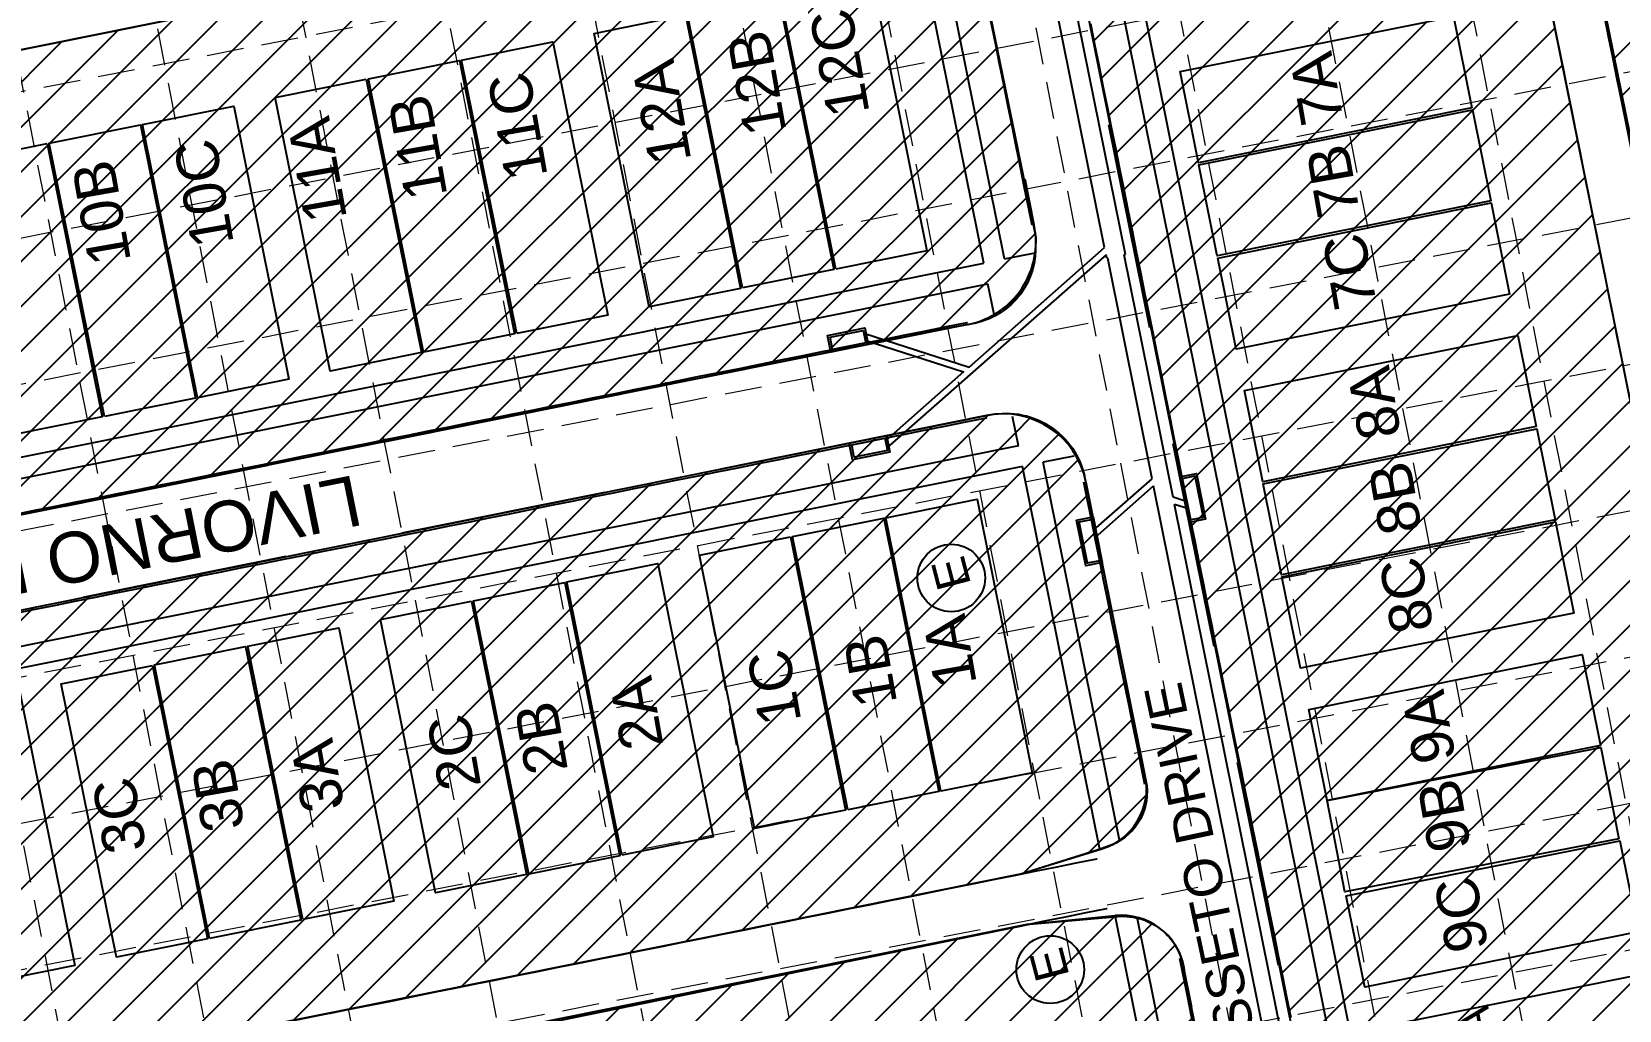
# Model space of a CAD drawing. Extents: x 1582 to 2207140, y 1442 to 531032.
# Drawn here: x 2376.2 to 2751.7, y 2684.4 to 2916 of the extents above; entities that cross this region are included whole.
import ezdxf

# ---------------------------------------------------------------- set-up
doc = ezdxf.new("R2010")
doc.units = 0
doc.header["$LTSCALE"] = 100
doc.header["$MEASUREMENT"] = 0
doc.linetypes.add('HIDDEN', pattern=[0.375, 0.25, -0.125])
for name, color, linetype in [('1 SODDED LOT', 2, 'Continuous'), ('GRID', 254, 'HIDDEN'), ('V-STREET-ID-N', 1, 'Continuous'), ('XHO445PT$0$V-PROP-SUBD-BLOCK-N', 7, 'Continuous'), ('XHO445PT$0$V-PROP-SUBD-IDEN-N', 2, 'Continuous'), ('XHO473BS$0$C-ROAD-FACE-N', 11, 'Continuous'), ('XHO473BS$0$c-strm-strc-n', 12, 'Continuous'), ('XHO473BS$0$C-STRM-UNDR-N', 12, 'Continuous'), ('XHO473BS$0$C-SWLK-N', 11, 'Continuous'), ('XHO473BS$0$C-TOPO-BLDG-PADS', 12, 'Continuous'), ('XHO473GR$0$C-TOPO-BLDG-PADS-PHASE1', 12, 'Continuous'), ('XHO473GR$0$C-TOPO-TINN-BACK', 4, 'Continuous'), ('XHO473ST$0$c-strm-strc-n', 12, 'Continuous'), ('XHO473ST$0$C-STRM-UNDR-N', 6, 'Continuous')]:
    doc.layers.add(name, color=color, linetype=linetype)
doc.styles.get("Standard").update_dxf_attribs({"font": 'ARIAL.TTF'})

# ---------------------------------------------------------------- blocks, each defined once
blk = doc.blocks.new("XHO473BS$0$8' Curb Inlet")
at = {"layer": 'XHO473BS$0$c-strm-strc-n'}
for points in [[(4.5, -0.5), (-4.5, -0.5), (-4.5, 3.5), (4.5, 3.5)], [(4, 0), (-4, 0), (-4, 3), (4, 3)]]:
    blk.add_lwpolyline(points, close=True, dxfattribs=at)
blk = doc.blocks.new("XHO473BS$0$10' Curb Inlet")
at = {"layer": 'XHO473BS$0$c-strm-strc-n', "linetype": 'Continuous'}
for points in [[(-5.5, -0.5), (-5.5, 3.5), (5.5, 3.5), (5.5, -0.5)], [(-5, 0), (-5, 3), (5, 3), (5, 0)]]:
    blk.add_lwpolyline(points, close=True, dxfattribs=at)

msp = doc.modelspace()

# ---------------------------------------------------------------- hatches: boundary and pattern name
at = {"layer": '1 SODDED LOT'}
h = msp.add_hatch(dxfattribs=at)
h.set_pattern_fill('ANSI31', color=256, scale=60, style=0)
h.paths.add_polyline_path([(2829.34, 2515.52), (2873.54, 2525.74), (2852.27, 2637.94), (2847.1, 2647.81), (2848.43, 2663.29), (2767.45, 3070.45), (2715, 3283.9), (2185.96, 3133), (2129.43, 3306.38), (2045.56, 3500.44), (2007.8, 3574.06), (1832.46, 3535.31), (1784.56, 3534.03), (1775.45, 3515.53), (1803.33, 3433.99), (1829.11, 3366.75), (1845.56, 3361.26), (1862.56, 3363.22), (1910.82, 3383.31), (1940.49, 3379.14), (1961.33, 3338.84), (1970.71, 3327.06), (1990.89, 3332.76), (2058.55, 3364.84), (2062.46, 3372.1), (2058.09, 3385.45), (2030.54, 3448.1), (1999.86, 3456.92), (1966.36, 3428.53), (1931.53, 3428.26), (1909.66, 3425.2), (1889.26, 3420.64), (1876.45, 3407.5), (1865.94, 3400.73), (1849.67, 3402.3), (1830.1, 3423.92), (1816.65, 3441.42), (1813.43, 3457.94), (1807.02, 3472.66), (1799.7, 3486.02), (1806.88, 3509.89), (1835.92, 3512.58), (1858.82, 3516.44), (1885.24, 3520.39), (1891.95, 3519.33), (1905.17, 3521.31), (1940.09, 3518.05), (1959.89, 3516.57), (1979.3, 3507.93), (1989.97, 3501.72), (1997.11, 3495.42), (2000.56, 3480.71), (1999.83, 3472.29), (1998.4, 3461.37), (2040.43, 3445.88), (2047.49, 3437.17), (2103.65, 3309.65), (2141.74, 3195.81), (2174.73, 3093.28), (2188.09, 3036.74), (2198.94, 3023.47), (2211.48, 3025.91), (2311.83, 3045.48), (2292.26, 3156.25), (2294.02, 3160.46), (2364.74, 3181.11), (2593.22, 3226.7), (2609.17, 3223.67), (2622.58, 3217.58), (2687.02, 3169.94), (2698.34, 3157.06), (2703.46, 3140.98), (2706.34, 3127.6), (2829.81, 2519.96)])
h = msp.add_hatch(dxfattribs=at)
h.set_pattern_fill('ANSI31', color=256, scale=60, style=0)
edge = h.paths.add_edge_path()
edge.add_line((2738.32, 2908.23), (2691.28, 3141.56))
edge.add_arc((2651.41, 3133.52), 40.67, 11.397, 63.0435)
edge.add_line((2669.85, 3169.77), (2617.15, 3206.66))
edge.add_line((2617.15, 3206.66), (2612.86, 3209.17))
edge.add_arc((2594.97, 3178.61), 35.42, 59.6615, 97.5356)
edge.add_arc((2587.51, 3234.98), 21.45, 274.2479, 277.5356, ccw=False)
edge.add_line((2589.1, 3213.59), (2587.48, 3213.43))
edge.add_line((2587.48, 3213.43), (2563.13, 3208.61))
edge.add_line((2563.13, 3208.61), (2421.36, 3180))
edge.add_arc((2428.7, 3143.62), 37.11, 101.4081, 160.3886)
edge.add_arc((2447.64, 3136.88), 57.22, 160.3886, 185.9049)
edge.add_line((2390.73, 3130.99), (2397.81, 3095.87))
edge.add_line((2397.81, 3095.87), (2403.91, 3076.01))
edge.add_line((2403.91, 3076.01), (2404.75, 3073.95))
edge.add_line((2404.75, 3073.95), (2406.21, 3071.63))
edge.add_arc((2417.13, 3078.53), 12.91, 212.2716, 281.8753)
edge.add_line((2419.78, 3065.89), (2547.81, 3091.76))
edge.add_arc((2556.32, 3049.64), 42.97, 16.6672, 101.4217, ccw=False)
edge.add_line((2597.48, 3061.96), (2687.92, 2612.24))
edge.add_arc((2700.98, 2614.87), 13.33, 191.3698, 250.5934)
edge.add_line((2696.55, 2602.3), (2700.59, 2601.33))
edge.add_line((2700.59, 2601.33), (2704.3, 2601.33))
edge.add_line((2704.3, 2601.33), (2723.09, 2603.33))
edge.add_line((2723.09, 2603.33), (2756.37, 2609.85))
edge.add_arc((2748.46, 2650.19), 41.1, 281.0909, 367.0687)
edge.add_line((2789.25, 2655.25), (2738.32, 2908.23))
edge = h.paths.add_edge_path()
edge.add_line((2091.68, 2909.69), (2081.49, 2958.7))
edge.add_line((2081.49, 2958.7), (2081.48, 2960.26))
edge.add_arc((2099.72, 2960.35), 18.24, 99.1268, 180.2909, ccw=False)
edge.add_line((2096.83, 2978.36), (2552.82, 3070.25))
edge.add_line((2552.82, 3070.25), (2555.45, 3070.56))
edge.add_arc((2557.62, 3052.18), 18.51, 11.406, 96.7265, ccw=False)
edge.add_line((2575.76, 3055.84), (2580.46, 3031.25))
edge.add_line((2580.46, 3031.25), (2590.37, 2983.25))
edge.add_arc((2577.59, 2980.61), 13.05, -71.8142, 11.6662, ccw=False)
edge.add_line((2581.67, 2968.21), (2571.25, 2965))
edge.add_line((2571.25, 2965), (2131.05, 2875.14))
edge.add_line((2131.05, 2875.14), (2111.42, 2873.29))
edge.add_arc((2110.13, 2886.86), 13.63, 194.2827, 275.4056, ccw=False)
edge.add_line((2096.92, 2883.5), (2091.68, 2909.69))
edge = h.paths.add_edge_path()
edge.add_line((2113.55, 2801.28), (2104.96, 2843.89))
edge.add_line((2104.96, 2843.89), (2105.05, 2845.74))
edge.add_arc((2117.22, 2845.14), 12.18, 110.4209, 177.1694, ccw=False)
edge.add_arc((2202.73, 2615.46), 257.26, 105.2087, 110.4209, ccw=False)
edge.add_line((2135.24, 2863.72), (2562.9, 2949.83))
edge.add_line((2562.9, 2949.83), (2583.17, 2951.86))
edge.add_arc((2584.61, 2937.47), 14.46, 16.0784, 95.7146, ccw=False)
edge.add_line((2598.5, 2941.48), (2613.69, 2867.3))
edge.add_line((2613.69, 2867.3), (2613.65, 2864.4))
edge.add_arc((2595.56, 2864.65), 18.09, 277.4696, 359.1988, ccw=False)
edge.add_line((2597.91, 2846.71), (2593.13, 2845.78))
edge.add_line((2593.13, 2845.78), (2140.64, 2754.71))
edge.add_line((2140.64, 2754.71), (2136.51, 2754.8))
edge.add_arc((2136.9, 2772.1), 17.3, 198.7475, 268.7261, ccw=False)
edge.add_line((2120.52, 2766.54), (2119.29, 2772.75))
edge.add_line((2119.29, 2772.75), (2113.55, 2801.28))
edge = h.paths.add_edge_path()
edge.add_line((2140.8, 2666.03), (2131.13, 2713.81))
edge.add_line((2131.13, 2713.81), (2131.12, 2715.56))
edge.add_arc((2148.3, 2715.68), 17.19, 112.1514, 180.3828, ccw=False)
edge.add_arc((2158.53, 2690.56), 44.31, 102.2038, 112.1514, ccw=False)
edge.add_line((2149.16, 2733.87), (2602.88, 2825.28))
edge.add_arc((2606.65, 2806.58), 19.07, 8.327, 101.3912, ccw=False)
edge.add_line((2625.52, 2809.35), (2639.77, 2738.65))
edge.add_arc((2626.52, 2735.98), 13.52, -67.3671, 11.3978, ccw=False)
edge.add_line((2631.73, 2723.5), (2628.49, 2722.31))
edge.add_line((2628.49, 2722.31), (2609.92, 2716.53))
edge.add_line((2609.92, 2716.53), (2180.57, 2630.24))
edge.add_line((2180.57, 2630.24), (2162.85, 2628.4))
edge.add_arc((2161.16, 2644.7), 16.39, 207.1087, 275.9367, ccw=False)
edge.add_line((2146.57, 2637.23), (2140.8, 2666.03))
edge = h.paths.add_edge_path()
edge.add_line((2163.6, 2552.62), (2154.36, 2598.78))
edge.add_line((2154.36, 2598.78), (2154.46, 2600.72))
edge.add_arc((2169.66, 2598), 15.44, 126.3914, 169.8433, ccw=False)
edge.add_arc((2190.87, 2544.89), 72.24, 105.5735, 114.8675, ccw=False)
edge.add_line((2171.48, 2614.48), (2612.3, 2704.78))
edge.add_line((2612.3, 2704.78), (2633.08, 2706.56))
edge.add_arc((2634.32, 2692.01), 14.6, 3.9772, 94.8972, ccw=False)
edge.add_line((2648.89, 2693.02), (2663.14, 2621.9))
edge.add_arc((2642.37, 2621.74), 20.77, -73.8668, 0.4419, ccw=False)
edge.add_line((2648.14, 2601.79), (2190.48, 2509.88))
edge.add_arc((2187.98, 2529.1), 19.38, 197.1175, 277.407, ccw=False)
edge.add_line((2169.45, 2523.39), (2163.6, 2552.62))
edge = h.paths.add_edge_path()
edge.add_line((2062.91, 2391.83), (1948.82, 2953.47))
edge.add_line((1948.82, 2953.47), (1931.76, 3022.23))
edge.add_line((1931.76, 3022.23), (1905.81, 3111.36))
edge.add_line((1905.81, 3111.36), (1873.15, 3205.43))
edge.add_line((1873.15, 3205.43), (1871.33, 3210.36))
edge.add_line((1871.33, 3210.36), (1870.72, 3212.6))
edge.add_line((1870.72, 3212.6), (1870.09, 3215.67))
edge.add_arc((1912.6, 3222.75), 43.1, 112.051, 189.4617, ccw=False)
edge.add_line((1896.42, 3262.69), (1926.58, 3274.79))
edge.add_line((1926.58, 3274.79), (1945.75, 3280.29))
edge.add_arc((1949.46, 3265.6), 15.15, 25.0066, 104.1823, ccw=False)
edge.add_line((1963.19, 3272.01), (1983.56, 3216.01))
edge.add_line((1983.56, 3216.01), (2007.13, 3146.99))
edge.add_line((2007.13, 3146.99), (2025.05, 3087.8))
edge.add_line((2025.05, 3087.8), (2039.8, 3033.95))
edge.add_line((2039.8, 3033.95), (2049.17, 2996.89))
edge.add_line((2049.17, 2996.89), (2065.15, 2924.97))
edge.add_line((2065.15, 2924.97), (2089.85, 2802.26))
edge.add_line((2089.85, 2802.26), (2147.25, 2517.39))
edge.add_line((2147.25, 2517.39), (2151.74, 2508.65))
edge.add_arc((2188.85, 2530.3), 42.97, 210.2557, 259.0006)
edge.add_arc((2187.76, 2538.88), 51.25, 262.0295, 281.0449)
edge.add_line((2197.58, 2488.58), (2330.43, 2515.35))
edge.add_arc((2335.61, 2495.26), 20.75, 31.284, 104.4405, ccw=False)
edge.add_line((2353.34, 2506.04), (2354.79, 2502.84))
edge.add_line((2354.79, 2502.84), (2369.78, 2428.54))
edge.add_arc((2355.13, 2427.36), 14.7, -67.1218, 4.6021, ccw=False)
edge.add_line((2360.85, 2413.81), (2338.35, 2406.83))
edge.add_line((2338.35, 2406.83), (2290.11, 2397))
edge.add_line((2290.11, 2397), (2109.4, 2360.86))
edge.add_arc((2104.82, 2404.42), 43.8, 203.568, 276.0008, ccw=False)
edge.add_line((2064.68, 2386.91), (2062.91, 2391.83))
edge = h.paths.add_edge_path()
edge.add_line((2296.69, 3148.56), (2359.26, 3166.55))
edge.add_arc((2362.25, 3156.13), 10.84, 3.6887, 106.0357, ccw=False)
edge.add_line((2373.07, 3156.82), (2385.91, 3093.61))
edge.add_line((2385.91, 3093.61), (2387.95, 3073.06))
edge.add_arc((2373.08, 3071.59), 14.94, -71.2041, 5.6783, ccw=False)
edge.add_line((2377.9, 3057.44), (2313.23, 3045.04))
edge.add_line((2313.23, 3045.04), (2299.95, 3115.41))
edge.add_line((2299.95, 3115.41), (2297.47, 3127.9))
edge.add_line((2297.47, 3127.9), (2296.69, 3148.56))
edge = h.paths.add_edge_path()
edge.add_line((2051.07, 3080.67), (2030.77, 3148.43))
edge.add_line((2030.77, 3148.43), (1996.86, 3247.11))
edge.add_line((1996.86, 3247.11), (1979.18, 3293.1))
edge.add_line((1979.18, 3293.1), (1977.48, 3297.1))
edge.add_line((1977.48, 3297.1), (1977.28, 3298.76))
edge.add_arc((1989.92, 3300.26), 12.73, 126.5008, 186.7891, ccw=False)
edge.add_line((1982.35, 3310.5), (1984.38, 3312.03))
edge.add_line((1984.38, 3312.03), (1988.5, 3314.59))
edge.add_line((1988.5, 3314.59), (2002.59, 3323.45))
edge.add_line((2002.59, 3323.45), (2027.79, 3335.81))
edge.add_line((2027.79, 3335.81), (2030.92, 3337.21))
edge.add_arc((2047.21, 3300.8), 39.89, 48.4569, 114.1164, ccw=False)
edge.add_line((2073.66, 3330.66), (2075.62, 3329.1))
edge.add_arc((2055.44, 3303.61), 32.52, 21.1811, 51.6281, ccw=False)
edge.add_line((2085.76, 3315.36), (2107.79, 3256.88))
edge.add_line((2107.79, 3256.88), (2130.62, 3189.05))
edge.add_line((2130.62, 3189.05), (2147.82, 3132.87))
edge.add_line((2147.82, 3132.87), (2156.91, 3101.4))
edge.add_line((2156.91, 3101.4), (2170.69, 3049.24))
edge.add_line((2170.69, 3049.24), (2173.08, 3031.1))
edge.add_arc((2157.16, 3029), 16.05, -56.453, 7.5092, ccw=False)
edge.add_arc((2160.14, 3024.51), 10.67, 284.6066, 303.547, ccw=False)
edge.add_line((2162.83, 3014.19), (2089.76, 2999.45))
edge.add_arc((2086.18, 3017.16), 18.07, 197.3141, 281.4017, ccw=False)
edge.add_line((2068.93, 3011.79), (2051.07, 3080.67))
edge = h.paths.add_edge_path()
edge.add_line((2125.58, 2080.63), (2073.85, 2338.04))
edge.add_line((2073.85, 2338.04), (2073.05, 2341.12))
edge.add_line((2073.05, 2341.12), (2360.42, 2398.99))
edge.add_arc((2359.64, 2379.1), 19.91, 23.7043, 87.763, ccw=False)
edge.add_line((2377.87, 2387.1), (2392.97, 2311.79))
edge.add_arc((2374.09, 2311.22), 18.89, -69.454, 1.7235, ccw=False)
edge.add_line((2380.72, 2293.53), (2211.01, 2259.37))
edge.add_arc((2213.31, 2247.96), 11.64, 101.3791, 196.0042)
edge.add_line((2202.12, 2244.75), (2230.52, 2103.03))
edge.add_line((2230.52, 2103.03), (2125.58, 2080.63))
edge = h.paths.add_edge_path()
edge.add_line((2243.43, 2156.05), (2226.77, 2238.88))
edge.add_line((2226.77, 2238.88), (2699.85, 2334.78))
edge.add_arc((2704.05, 2314.1), 21.09, 17.6594, 101.4593, ccw=False)
edge.add_line((2724.15, 2320.5), (2741.25, 2232.92))
edge.add_line((2741.25, 2232.92), (2248.07, 2133.69))
edge.add_line((2248.07, 2133.69), (2243.43, 2156.05))

# ---------------------------------------------------------------- linework, layer by layer
msp.add_lwpolyline([(2047.49, 3437.17), (2103.65, 3309.65), (2141.74, 3195.81), (2174.73, 3093.28), (2188.09, 3036.74), (2198.94, 3023.47), (2211.48, 3025.91), (2311.83, 3045.48), (2292.26, 3156.25), (2294.02, 3160.46), (2364.74, 3181.11), (2593.22, 3226.7), (2609.17, 3223.67), (2622.58, 3217.58), (2687.02, 3169.94), (2698.34, 3157.06), (2703.46, 3140.98), (2706.34, 3127.6), (2829.81, 2519.96)], dxfattribs=at)
for points in [[(2789.25, 2655.25), (2738.32, 2908.23), (2691.28, 3141.56, 0.229244)], [(2597.48, 3061.96), (2687.92, 2612.24, 0.264321), (2696.55, 2602.3), (2700.59, 2601.33), (2704.3, 2601.33), (2723.09, 2603.33), (2756.37, 2609.85, 0.393799)]]:
    msp.add_lwpolyline(points, format="xyb", dxfattribs=at)
for points in [[(2113.55, 2801.28), (2104.96, 2843.89), (2105.05, 2845.74, -0.299769), (2112.97, 2856.56, -0.022747), (2135.24, 2863.72), (2562.9, 2949.83), (2583.17, 2951.86, -0.362174), (2598.5, 2941.48), (2613.69, 2867.3), (2613.65, 2864.4, -0.372538), (2597.91, 2846.71), (2593.13, 2845.78), (2140.64, 2754.71), (2136.51, 2754.8, -0.315196), (2120.52, 2766.54), (2119.29, 2772.75)], [(2140.8, 2666.03), (2131.13, 2713.81), (2131.12, 2715.56, -0.306835), (2141.82, 2731.6, -0.043432), (2149.16, 2733.87), (2602.88, 2825.28, -0.429966), (2625.52, 2809.35), (2639.77, 2738.65, -0.357879), (2631.73, 2723.5), (2628.49, 2722.31), (2609.92, 2716.53), (2180.57, 2630.24), (2162.85, 2628.4, -0.309686), (2146.57, 2637.23)], [(2163.6, 2552.62), (2154.36, 2598.78), (2154.46, 2600.72, -0.191899), (2160.5, 2610.43, -0.040575), (2171.48, 2614.48), (2612.3, 2704.78), (2633.08, 2706.56, -0.418924), (2648.89, 2693.02), (2663.14, 2621.9, -0.336094), (2648.14, 2601.79), (2190.48, 2509.88, -0.365402), (2169.45, 2523.39)]]:
    msp.add_lwpolyline(points, format="xyb", close=True, dxfattribs=at)
at = {"layer": 'GRID', "color": 252, "linetype": 'HIDDEN', "lineweight": 0, "ltscale": 0.35}
for p, q in [((2960.99, 1665.16), (2558.82, 3734.44)), ((2927.62, 1658.67), (2525.44, 3727.95)), ((2894.24, 1652.19), (2492.07, 3721.47)), ((2860.87, 1645.7), (2458.69, 3714.98)), ((2827.49, 1639.21), (2425.32, 3708.49)), ((2794.12, 1632.73), (2391.94, 3702.01)), ((2760.74, 1626.24), (2358.57, 3695.52)), ((2727.36, 1619.75), (2325.19, 3689.03)), ((2693.99, 1613.27), (2291.82, 3682.55)), ((2660.61, 1606.78), (2258.44, 3676.06)), ((2627.24, 1600.29), (2225.06, 3669.57)), ((2593.86, 1593.81), (2191.69, 3663.09)), ((1773.5, 2785.18), (2941.79, 3012.24)), ((1779.99, 2751.8), (2948.28, 2978.86)), ((1786.47, 2718.42), (2954.76, 2945.49)), ((1792.96, 2685.05), (2961.25, 2912.11)), ((1799.45, 2651.67), (2967.74, 2878.74)), ((1805.93, 2618.3), (2974.22, 2845.36)), ((1812.42, 2584.92), (2980.71, 2811.99)), ((1818.91, 2551.55), (2987.2, 2778.61)), ((1825.39, 2518.17), (2993.68, 2745.23))]:
    msp.add_line(p, q, dxfattribs=at)
at = {"layer": 'XHO445PT$0$V-PROP-SUBD-BLOCK-N', "color": 7, "linetype": 'Continuous'}
for centre in [(2593.71, 2786.68), (2617.14, 2693.99)]:
    msp.add_circle(centre, 8, dxfattribs=at)
at = {"layer": 'XHO473BS$0$C-ROAD-FACE-N', "color": 7, "linetype": 'Continuous'}
for p, q in [((2788.3, 2660.13), (2691.61, 3139.97)), ((2827.29, 2527.37), (2703.37, 3142.34)), ((2562.63, 2949.8), (2135.14, 2863.66)), ((2640.69, 2845.91), (2631.01, 2893.94)), ((2613.35, 2870.25), (2611.17, 2881.06)), ((2597.69, 2846.69), (2534.86, 2834.03)), ((2507.42, 2828.5), (2459.38, 2818.82)), ((2602.04, 2825.13), (2539.21, 2812.47)), ((2655.9, 2770.43), (2646.22, 2818.46)), ((2431.93, 2813.29), (2383.9, 2803.61)), ((2631.32, 2781.04), (2625.59, 2809.47)), ((2511.76, 2806.94), (2463.73, 2797.26)), ((2436.28, 2791.73), (2388.29, 2782.06)), ((2639.62, 2739.84), (2636.85, 2753.59)), ((2671.11, 2694.94), (2661.43, 2742.98)), ((2609.65, 2716.49), (2629.33, 2722.54)), ((2609.65, 2716.49), (2182.15, 2630.35)), ((2612.02, 2704.72), (2184.52, 2618.58)), ((2612.02, 2704.72), (2632.51, 2706.76)), ((2650.67, 2685), (2648.7, 2694.8))]:
    msp.add_line(p, q, dxfattribs=at)
for centre, radius, start, end in [((2593.74, 2866.3), 20, 281.3925, 11.3925), ((2605.99, 2805.52), 20, 11.3925, 101.3925), ((2624.92, 2736.88), 15, 287.1031, 11.3925), ((2633.99, 2691.84), 15, 11.3925, 95.6819)]:
    msp.add_arc(centre, radius, start, end, dxfattribs=at)
at = {"layer": 'XHO473BS$0$C-STRM-UNDR-N', "color": 7, "linetype": 'Continuous'}
for p, q in [((2629.99, 2864.87), (2589.56, 3065.48)), ((2634.91, 2863.24), (2594.98, 3061.37)), ((2630.33, 2863.17), (2578.49, 2817.48)), ((2630.49, 2862.35), (2630.33, 2863.17)), ((2630.49, 2862.35), (2630.74, 2862.4)), ((2641.26, 2810.18), (2630.74, 2862.4)), ((2634.66, 2863.19), (2634.91, 2863.24)), ((2646.22, 2805.81), (2634.66, 2863.19)), ((2627.4, 2797.97), (2641.26, 2810.18)), ((2627.74, 2796.27), (2641.6, 2808.48)), ((2681.61, 2609.93), (2641.6, 2808.48)), ((2649.51, 2804.7), (2646.22, 2805.81)), ((2649.85, 2803.01), (2646.56, 2804.11)), ((2696.89, 2554.36), (2646.56, 2804.11))]:
    msp.add_line(p, q, dxfattribs=at)
for points in [[(2573.02, 2844.64), (2597.92, 2836.6), (2629.99, 2864.87)], [(2573.36, 2842.95), (2596.61, 2835.45), (2578.15, 2819.18)]]:
    msp.add_lwpolyline(points, dxfattribs=at)
at = {"layer": 'XHO473BS$0$C-SWLK-N', "color": 7, "linetype": 'Continuous'}
for p, q in [((2621.93, 3007.38), (2703.75, 2601.32)), ((2619.2, 2995.61), (2698.57, 2601.71)), ((2601.4, 2861.21), (2583.13, 2951.84)), ((2606.3, 2862.2), (2588.31, 2951.45)), ((2606.3, 2862.2), (2613.57, 2863.66)), ((2133.71, 2766.97), (2601.4, 2861.21)), ((2134.69, 2762.07), (2602.38, 2856.31)), ((2603.85, 2849.04), (2602.38, 2856.31)), ((2609.6, 2817.98), (2608.2, 2824.89)), ((2609.6, 2817.98), (2142.4, 2723.84)), ((2610.58, 2813.08), (2143.39, 2718.94)), ((2628.86, 2722.4), (2610.58, 2813.08)), ((2622.73, 2815.52), (2615.49, 2814.06)), ((2633.52, 2724.59), (2615.49, 2814.06)), ((2650.78, 2616.14), (2632.52, 2706.76)), ((2655.68, 2617.12), (2637.7, 2706.37))]:
    msp.add_line(p, q, dxfattribs=at)
at = {"layer": 'XHO473BS$0$C-TOPO-BLDG-PADS', "color": 7, "linetype": 'Continuous'}
for points in [[(2566.4, 2859.77), (2553.36, 2924.47), (2574.93, 2928.81), (2587.97, 2864.11)], [(2544.34, 2855.32), (2531.31, 2920.02), (2552.87, 2924.37), (2565.91, 2859.67)], [(2530.82, 2919.93), (2543.85, 2855.23), (2522.29, 2850.88), (2509.25, 2915.58)], [(2716.91, 2897.99), (2652.21, 2884.95), (2647.86, 2906.52), (2712.56, 2919.56)], [(2490.92, 2844.56), (2477.88, 2909.26), (2499.45, 2913.6), (2512.49, 2848.9)], [(2468.86, 2840.11), (2455.83, 2904.81), (2477.39, 2909.16), (2490.43, 2844.46)], [(2455.34, 2904.72), (2468.37, 2840.02), (2446.81, 2835.67), (2433.77, 2900.37)], [(2415.44, 2829.35), (2402.4, 2894.05), (2423.97, 2898.39), (2437, 2833.7)], [(2721.35, 2875.93), (2656.65, 2862.9), (2652.31, 2884.46), (2717.01, 2897.5)], [(2393.38, 2824.91), (2380.34, 2889.6), (2401.91, 2893.95), (2414.95, 2829.25)], [(2379.85, 2889.51), (2392.89, 2824.81), (2371.32, 2820.46), (2358.29, 2885.16)], [(2656.75, 2862.41), (2721.45, 2875.44), (2725.8, 2853.88), (2661.1, 2840.84)], [(2732.12, 2822.51), (2667.42, 2809.47), (2663.07, 2831.04), (2727.77, 2844.07)], [(2736.56, 2800.45), (2671.86, 2787.41), (2667.52, 2808.98), (2732.22, 2822.02)], [(2591.29, 2736.25), (2578.25, 2800.95), (2599.82, 2805.3), (2612.86, 2740.6)], [(2569.23, 2731.81), (2556.2, 2796.51), (2577.76, 2800.85), (2590.8, 2736.15)], [(2671.96, 2786.92), (2736.66, 2799.96), (2741.01, 2778.39), (2676.31, 2765.36)], [(2555.71, 2796.41), (2568.74, 2731.71), (2547.18, 2727.36), (2534.14, 2792.06)], [(2515.81, 2721.04), (2502.77, 2785.74), (2524.34, 2790.09), (2537.37, 2725.39)], [(2493.75, 2716.6), (2480.71, 2781.3), (2502.28, 2785.64), (2515.32, 2720.94)], [(2480.22, 2781.2), (2493.26, 2716.5), (2471.69, 2712.15), (2458.66, 2776.85)], [(2440.32, 2705.83), (2427.29, 2770.53), (2448.85, 2774.88), (2461.89, 2710.18)], [(2418.27, 2701.39), (2405.23, 2766.09), (2426.8, 2770.43), (2439.83, 2705.73)], [(2747.33, 2747.02), (2682.63, 2733.99), (2678.28, 2755.55), (2742.98, 2768.59)], [(2404.74, 2765.99), (2417.78, 2701.29), (2396.21, 2696.94), (2383.17, 2761.64)], [(2364.84, 2690.62), (2351.8, 2755.32), (2373.37, 2759.67), (2386.41, 2694.97)], [(2751.61, 2724.93), (2686.81, 2712.39), (2682.63, 2733.99), (2747.42, 2746.53)], [(2687.17, 2711.44), (2751.87, 2724.48), (2756.22, 2702.91), (2691.52, 2689.87)], [(2762.54, 2671.54), (2697.84, 2658.5), (2693.49, 2680.07), (2758.19, 2693.11)]]:
    msp.add_lwpolyline(points, close=True, dxfattribs=at)
at = {"layer": 'XHO473GR$0$C-TOPO-BLDG-PADS-PHASE1', "color": 7, "linetype": 'Continuous'}
for points in [[(2566.4, 2859.77), (2553.36, 2924.47), (2574.93, 2928.81), (2587.97, 2864.11)], [(2544.34, 2855.32), (2531.31, 2920.02), (2552.87, 2924.37), (2565.91, 2859.67)], [(2530.82, 2919.93), (2543.85, 2855.23), (2522.29, 2850.88), (2509.25, 2915.58)], [(2716.91, 2897.99), (2652.21, 2884.95), (2647.86, 2906.52), (2712.56, 2919.56)], [(2490.92, 2844.56), (2477.88, 2909.26), (2499.45, 2913.6), (2512.49, 2848.9)], [(2468.86, 2840.11), (2455.83, 2904.81), (2477.39, 2909.16), (2490.43, 2844.46)], [(2455.34, 2904.72), (2468.37, 2840.02), (2446.81, 2835.67), (2433.77, 2900.37)], [(2415.44, 2829.35), (2402.4, 2894.05), (2423.97, 2898.39), (2437, 2833.7)], [(2721.35, 2875.93), (2656.65, 2862.9), (2652.31, 2884.46), (2717.01, 2897.5)], [(2393.38, 2824.91), (2380.34, 2889.6), (2401.91, 2893.95), (2414.95, 2829.25)], [(2379.85, 2889.51), (2392.89, 2824.81), (2371.32, 2820.46), (2358.29, 2885.16)], [(2656.75, 2862.41), (2721.45, 2875.44), (2725.8, 2853.88), (2661.1, 2840.84)], [(2732.12, 2822.51), (2667.42, 2809.47), (2663.07, 2831.04), (2727.77, 2844.07)], [(2736.56, 2800.45), (2671.86, 2787.41), (2667.52, 2808.98), (2732.22, 2822.02)], [(2591.29, 2736.25), (2578.25, 2800.95), (2599.82, 2805.3), (2612.86, 2740.6)], [(2569.23, 2731.81), (2556.2, 2796.51), (2577.76, 2800.85), (2590.8, 2736.15)], [(2671.96, 2786.92), (2736.66, 2799.96), (2741.01, 2778.39), (2676.31, 2765.36)], [(2555.71, 2796.41), (2568.74, 2731.71), (2547.18, 2727.36), (2534.14, 2792.06)], [(2515.81, 2721.04), (2502.77, 2785.74), (2524.34, 2790.09), (2537.37, 2725.39)], [(2493.75, 2716.6), (2480.71, 2781.3), (2502.28, 2785.64), (2515.32, 2720.94)], [(2480.22, 2781.2), (2493.26, 2716.5), (2471.69, 2712.15), (2458.66, 2776.85)], [(2440.32, 2705.83), (2427.29, 2770.53), (2448.85, 2774.88), (2461.89, 2710.18)], [(2418.27, 2701.39), (2405.23, 2766.09), (2426.8, 2770.43), (2439.83, 2705.73)], [(2747.33, 2747.02), (2682.63, 2733.99), (2678.28, 2755.55), (2742.98, 2768.59)], [(2404.74, 2765.99), (2417.78, 2701.29), (2396.21, 2696.94), (2383.17, 2761.64)], [(2364.84, 2690.62), (2351.8, 2755.32), (2373.37, 2759.67), (2386.41, 2694.97)], [(2751.61, 2724.93), (2686.81, 2712.39), (2682.63, 2733.99), (2747.42, 2746.53)], [(2687.17, 2711.44), (2751.87, 2724.48), (2756.22, 2702.91), (2691.52, 2689.87)], [(2762.54, 2671.54), (2697.84, 2658.5), (2693.49, 2680.07), (2758.19, 2693.11)]]:
    msp.add_lwpolyline(points, close=True, dxfattribs=at)
at = {"layer": 'XHO473GR$0$C-TOPO-TINN-BACK', "color": 7, "linetype": 'Continuous'}
for points in [[(2612.86, 2870.15, 709.81), (2612.07, 2874.07, 709.79), (2611.08, 2878.97, 709.76), (2610.09, 2883.87, 709.73), (2609.1, 2888.78, 709.7), (2608.12, 2893.68, 709.67), (2607.13, 2898.58, 709.64), (2606.14, 2903.48, 709.61), (2605.15, 2908.38, 709.58), (2604.16, 2913.28, 709.55), (2603.18, 2918.18, 709.52), (2602.19, 2923.09, 709.49), (2601.2, 2927.99, 709.46), (2600.21, 2932.89, 709.43), (2599.23, 2937.79, 709.4), (2598.44, 2941.71, 709.38)], [(2752.25, 2899.76, 710.48), (2751.27, 2904.66, 710.45), (2750.28, 2909.56, 710.42), (2749.29, 2914.46, 710.39), (2748.3, 2919.36, 710.36)], [(2375.31, 2912.05, 710.76), (2380.21, 2913.04, 710.73), (2385.11, 2914.03, 710.7), (2390.01, 2915.02, 710.67), (2394.91, 2916, 710.64)], [(2674.12, 2682.55, 710.99), (2673.13, 2687.46, 710.96), (2672.14, 2692.36, 710.93), (2671.16, 2697.26, 710.9), (2670.17, 2702.16, 710.87), (2669.18, 2707.06, 710.84), (2668.19, 2711.96, 710.81), (2667.21, 2716.87, 710.78), (2666.22, 2721.77, 710.75), (2665.23, 2726.67, 710.72), (2664.24, 2731.57, 710.69), (2663.25, 2736.47, 710.66), (2662.27, 2741.37, 710.63), (2661.28, 2746.27, 710.6), (2660.29, 2751.18, 710.57), (2659.3, 2756.08, 710.54), (2658.32, 2760.98, 710.51), (2657.33, 2765.88, 710.48), (2656.34, 2770.78, 710.45), (2655.35, 2775.68, 710.42), (2654.37, 2780.58, 710.39), (2653.38, 2785.49, 710.36), (2652.39, 2790.39, 710.33), (2651.4, 2795.29, 710.3), (2650.42, 2800.19, 710.27), (2649.43, 2805.09, 710.24), (2648.44, 2809.99, 710.21), (2647.45, 2814.89, 710.18), (2646.46, 2819.8, 710.15), (2645.48, 2824.7, 710.12), (2644.49, 2829.6, 710.09), (2643.5, 2834.5, 710.06), (2642.51, 2839.4, 710.03), (2641.53, 2844.3, 710), (2640.54, 2849.21, 709.97), (2639.55, 2854.11, 709.94), (2638.56, 2859.01, 709.91), (2637.58, 2863.91, 709.88), (2636.59, 2868.81, 709.85), (2635.6, 2873.71, 709.82), (2634.61, 2878.61, 709.79), (2633.63, 2883.52, 709.76), (2632.64, 2888.42, 709.73), (2631.65, 2893.32, 709.7), (2630.66, 2898.22, 709.67), (2629.67, 2903.12, 709.64), (2628.69, 2908.02, 709.61), (2627.7, 2912.92, 709.58), (2626.71, 2917.83, 709.55)], [(2752.34, 2838.57, 710.84), (2751.35, 2843.47, 710.81), (2750.37, 2848.37, 710.78), (2749.38, 2853.27, 710.75), (2748.39, 2858.18, 710.72), (2747.4, 2863.08, 710.69), (2746.42, 2867.98, 710.66), (2745.43, 2872.88, 710.63), (2744.44, 2877.78, 710.6), (2743.45, 2882.68, 710.57), (2742.47, 2887.59, 710.54), (2741.48, 2892.49, 710.51), (2740.49, 2897.39, 710.48), (2739.5, 2902.29, 710.45), (2738.52, 2907.19, 710.42), (2737.53, 2912.09, 710.39), (2736.54, 2916.99, 710.36)], [(2372.04, 2801.73, 711.61), (2376.94, 2802.72, 711.58), (2381.84, 2803.71, 711.55), (2386.74, 2804.7, 711.52), (2391.64, 2805.68, 711.49), (2396.54, 2806.67, 711.46), (2401.44, 2807.66, 711.43), (2406.35, 2808.65, 711.4), (2411.25, 2809.63, 711.37), (2416.15, 2810.62, 711.33), (2421.05, 2811.61, 711.3), (2425.95, 2812.6, 711.27), (2430.85, 2813.58, 711.24), (2435.76, 2814.57, 711.21), (2440.66, 2815.56, 711.18), (2445.56, 2816.55, 711.15), (2450.46, 2817.54, 711.12), (2455.36, 2818.52, 711.09), (2460.26, 2819.51, 711.06), (2465.16, 2820.5, 711.03), (2470.07, 2821.49, 711), (2474.97, 2822.47, 710.96), (2479.87, 2823.46, 710.93), (2484.77, 2824.45, 710.9), (2489.67, 2825.44, 710.87), (2494.57, 2826.42, 710.84), (2499.47, 2827.41, 710.81), (2504.38, 2828.4, 710.78), (2509.28, 2829.39, 710.75), (2514.18, 2830.37, 710.72), (2519.08, 2831.36, 710.69), (2523.98, 2832.35, 710.66), (2528.88, 2833.34, 710.62), (2533.78, 2834.33, 710.59), (2538.69, 2835.31, 710.56), (2543.59, 2836.3, 710.53), (2548.49, 2837.29, 710.5), (2553.39, 2838.28, 710.47), (2558.29, 2839.26, 710.44), (2563.19, 2840.25, 710.41), (2568.1, 2841.24, 710.38), (2573, 2842.23, 710.35), (2577.9, 2843.21, 710.32), (2582.8, 2844.2, 710.28), (2587.7, 2845.19, 710.25), (2592.6, 2846.18, 710.22), (2597.5, 2847.16, 710.19), (2597.59, 2847.18, 710.19)], [(2371.68, 2778.2, 711.64), (2376.58, 2779.19, 711.61), (2381.48, 2780.17, 711.58), (2386.38, 2781.16, 711.55), (2391.28, 2782.15, 711.52), (2396.19, 2783.14, 711.49), (2401.09, 2784.12, 711.46), (2405.99, 2785.11, 711.43), (2410.89, 2786.1, 711.4), (2415.79, 2787.09, 711.37), (2420.69, 2788.07, 711.33), (2425.59, 2789.06, 711.3), (2430.5, 2790.05, 711.27), (2435.4, 2791.04, 711.24), (2440.3, 2792.03, 711.21), (2445.2, 2793.01, 711.18), (2450.1, 2794, 711.15), (2455, 2794.99, 711.12), (2459.9, 2795.98, 711.09), (2464.81, 2796.96, 711.06), (2469.71, 2797.95, 711.03), (2474.61, 2798.94, 711), (2479.51, 2799.93, 710.96), (2484.41, 2800.91, 710.93), (2489.31, 2801.9, 710.9), (2494.21, 2802.89, 710.87), (2499.12, 2803.88, 710.84), (2504.02, 2804.86, 710.81), (2508.92, 2805.85, 710.78), (2513.82, 2806.84, 710.75), (2518.72, 2807.83, 710.72), (2523.62, 2808.82, 710.69), (2528.53, 2809.8, 710.66), (2533.43, 2810.79, 710.62), (2538.33, 2811.78, 710.59), (2543.23, 2812.77, 710.56), (2548.13, 2813.75, 710.53), (2553.03, 2814.74, 710.5), (2557.93, 2815.73, 710.47), (2562.84, 2816.72, 710.44), (2567.74, 2817.7, 710.41), (2572.64, 2818.69, 710.38), (2577.54, 2819.68, 710.35), (2582.44, 2820.67, 710.32), (2587.34, 2821.65, 710.28), (2592.24, 2822.64, 710.25), (2597.15, 2823.63, 710.22), (2602.05, 2824.62, 710.19), (2602.14, 2824.64, 710.19)], [(2639.52, 2737.81, 710.62), (2638.73, 2741.73, 710.6), (2637.74, 2746.63, 710.57), (2636.76, 2751.53, 710.54), (2635.77, 2756.44, 710.51), (2634.78, 2761.34, 710.48), (2633.79, 2766.24, 710.45), (2632.81, 2771.14, 710.42), (2631.82, 2776.04, 710.39), (2630.83, 2780.94, 710.36), (2629.84, 2785.84, 710.33), (2628.86, 2790.75, 710.3), (2627.87, 2795.65, 710.27), (2626.88, 2800.55, 710.24), (2625.89, 2805.45, 710.21), (2625.1, 2809.37, 710.19)], [(2446.83, 2683.68, 712.35), (2451.73, 2684.67, 712.32), (2456.63, 2685.66, 712.28), (2461.53, 2686.64, 712.24), (2466.43, 2687.63, 712.21), (2471.34, 2688.62, 712.17), (2476.24, 2689.61, 712.14), (2481.14, 2690.59, 712.1), (2486.04, 2691.58, 712.06), (2490.94, 2692.57, 712.03), (2495.84, 2693.56, 711.99), (2500.74, 2694.54, 711.95), (2505.65, 2695.53, 711.92), (2510.55, 2696.52, 711.88), (2515.45, 2697.51, 711.84), (2520.35, 2698.5, 711.81), (2525.25, 2699.48, 711.77), (2530.15, 2700.47, 711.74), (2535.06, 2701.46, 711.7), (2539.96, 2702.45, 711.66), (2544.86, 2703.43, 711.63), (2549.76, 2704.42, 711.59), (2554.66, 2705.41, 711.55), (2559.56, 2706.4, 711.52), (2564.46, 2707.38, 711.48), (2569.37, 2708.37, 711.44), (2574.27, 2709.36, 711.41), (2579.17, 2710.35, 711.37), (2584.07, 2711.33, 711.34), (2588.97, 2712.32, 711.3), (2593.87, 2713.31, 711.26), (2598.77, 2714.3, 711.23), (2603.68, 2715.29, 711.19), (2608.58, 2716.27, 711.15), (2613.48, 2717.26, 711.12), (2618.38, 2718.25, 711.08), (2623.28, 2719.24, 711.04), (2628.18, 2720.22, 711.01), (2628.27, 2720.24, 711.01)], [(2508.02, 2683.77, 711.92), (2512.92, 2684.76, 711.88), (2517.82, 2685.74, 711.84), (2522.72, 2686.73, 711.81), (2527.62, 2687.72, 711.77), (2532.52, 2688.71, 711.74), (2537.43, 2689.69, 711.7), (2542.33, 2690.68, 711.66), (2547.23, 2691.67, 711.63), (2552.13, 2692.66, 711.59), (2557.03, 2693.65, 711.55), (2561.93, 2694.63, 711.52), (2566.83, 2695.62, 711.48), (2571.74, 2696.61, 711.44), (2576.64, 2697.6, 711.41), (2581.54, 2698.58, 711.37), (2586.44, 2699.57, 711.34), (2591.34, 2700.56, 711.3), (2596.24, 2701.55, 711.26), (2601.14, 2702.53, 711.23), (2606.05, 2703.52, 711.19), (2610.95, 2704.51, 711.15), (2615.85, 2705.5, 711.12), (2620.75, 2706.48, 711.08), (2625.65, 2707.47, 711.04), (2630.55, 2708.46, 711.01), (2630.64, 2708.48, 711.01)], [(2662.24, 2625.08, 711.31), (2661.45, 2629, 711.29), (2660.46, 2633.9, 711.26), (2659.47, 2638.8, 711.23), (2658.49, 2643.7, 711.2), (2657.5, 2648.6, 711.17), (2656.51, 2653.5, 711.14), (2655.52, 2658.41, 711.11), (2654.53, 2663.31, 711.08), (2653.55, 2668.21, 711.05), (2652.56, 2673.11, 711.02), (2651.57, 2678.01, 710.99), (2650.58, 2682.91, 710.96), (2649.6, 2687.81, 710.93), (2648.61, 2692.72, 710.9), (2647.82, 2696.64, 710.88)]]:
    msp.add_polyline3d(points, dxfattribs=at)
at = {"layer": 'XHO473ST$0$c-strm-strc-n', "color": 5}
for points in [[(2574.08, 2841.93), (2565.25, 2840.16), (2564.46, 2844.08), (2573.29, 2845.85)], [(2573.49, 2842.32), (2565.64, 2840.74), (2565.05, 2843.69), (2572.89, 2845.27)], [(2569.6, 2818.59), (2578.42, 2820.37), (2579.21, 2816.45), (2570.39, 2814.67)], [(2570.19, 2818.2), (2578.03, 2819.78), (2578.62, 2816.84), (2570.78, 2815.26)]]:
    msp.add_lwpolyline(points, close=True, dxfattribs=at)
at = {"layer": 'XHO473ST$0$c-strm-strc-n', "color": 5, "linetype": 'Continuous'}
for points in [[(2647.8, 2810.62), (2651.73, 2811.41), (2653.9, 2800.62), (2649.98, 2799.83)], [(2648.39, 2810.23), (2651.33, 2810.82), (2653.31, 2801.02), (2650.37, 2800.42)], [(2629.44, 2790.35), (2625.52, 2789.56), (2623.35, 2800.35), (2627.27, 2801.14)], [(2628.86, 2790.75), (2625.91, 2790.15), (2623.94, 2799.96), (2626.88, 2800.55)]]:
    msp.add_lwpolyline(points, close=True, dxfattribs=at)
at = {"layer": 'XHO473ST$0$C-STRM-UNDR-N', "color": 5, "linetype": 'Continuous'}
for p, q in [((2629.99, 2864.87), (2589.56, 3065.48)), ((2634.91, 2863.24), (2594.98, 3061.37)), ((2630.33, 2863.17), (2578.49, 2817.48)), ((2630.49, 2862.35), (2630.33, 2863.17)), ((2630.49, 2862.35), (2630.74, 2862.4)), ((2641.26, 2810.18), (2630.74, 2862.4)), ((2634.66, 2863.19), (2634.91, 2863.24)), ((2646.22, 2805.81), (2634.66, 2863.19)), ((2627.4, 2797.97), (2641.26, 2810.18)), ((2627.74, 2796.27), (2641.6, 2808.48)), ((2681.61, 2609.93), (2641.6, 2808.48)), ((2649.51, 2804.7), (2646.22, 2805.81)), ((2649.85, 2803.01), (2646.56, 2804.11)), ((2696.89, 2554.36), (2646.56, 2804.11))]:
    msp.add_line(p, q, dxfattribs=at)
for points in [[(2573.02, 2844.64), (2597.92, 2836.6), (2629.99, 2864.87)], [(2573.36, 2842.95), (2596.61, 2835.45), (2578.15, 2819.18)]]:
    msp.add_lwpolyline(points, dxfattribs=at)

# ---------------------------------------------------------------- block references
at = {"layer": 'XHO473BS$0$c-strm-strc-n', "color": 7, "linetype": 'Continuous'}
for name, p, rotation in [("XHO473BS$0$8' Curb Inlet", (2569.57, 2841.53), 11.39249999988794), ("XHO473BS$0$8' Curb Inlet", (2574.11, 2818.99), 191.3925000000002), ("XHO473BS$0$10' Curb Inlet", (2649.38, 2805.33), 281.3924999999977), ("XHO473BS$0$10' Curb Inlet", (2627.87, 2795.65), 101.39249999999)]:
    msp.add_blockref(name, p, dxfattribs=dict(at, rotation=rotation))

# ---------------------------------------------------------------- texts
at = {"layer": 'V-STREET-ID-N', "color": 7, "linetype": 'Continuous'}
for s, height, rotation, p in [('LIVORNO LANE', 12, 191.402, (2452.63, 2811.14)), ('GROSSETO DRIVE', 9, 101.9375, (2671.44, 2651.77))]:
    msp.add_text(s, height=height, rotation=rotation, dxfattribs=at).set_placement(p)
at = {"layer": 'XHO445PT$0$V-PROP-SUBD-BLOCK-N', "color": 7, "linetype": 'Continuous'}
for p in [(2598.46, 2785.12), (2621.72, 2692.53)]:
    msp.add_text('E', height=8, rotation=104.5742, dxfattribs=at).set_placement(p)
at = {"layer": 'XHO445PT$0$V-PROP-SUBD-IDEN-N', "color": 7, "linetype": 'Continuous'}
for s, height, p in [('12C', 10, (2574.42, 2896.79)), ('12B', 10, (2554.74, 2892.4)), ('7A', 10, (2686.54, 2894.87)), ('12A', 10, (2532.25, 2885.53)), ('11C', 10, (2498.26, 2881.8)), ('11B', 10, (2474.55, 2877.19)), ('11A', 10, (2450.79, 2871.84)), ('10C', 10, (2424.03, 2865.9)), ('7B', 10, (2690.4, 2873.08)), ('10B', 10, (2399.7, 2861.72)), ('7C', 10, (2694.42, 2851.24)), ('8A', 10, (2700.17, 2820.5)), ('8B', 10, (2705.07, 2798.01)), ('8C', 10, (2707.86, 2774.65)), ('1A', 10, (2599.79, 2761.7)), ('1B', 10, (2580.95, 2757.1)), ('1C', 10, (2558.28, 2752.83)), ('2A', 10, (2525.66, 2747.07)), ('9A', 10, (2713.09, 2743.8)), ('2B', 10, (2503.06, 2741.25)), ('2C', 10, (2482.54, 2737.49)), ('3A', 10, (2450.2, 2732.3)), ('3B', 10, (2426.59, 2727.65)), ('3C', 10, (2403.35, 2722.53)), ('9B', 10, (2716.67, 2722.87)), ('9C', 10, (2720.83, 2699.07)), ('10A', 8, (2724.13, 2666.27))]:
    msp.add_text(s, height=height, rotation=100, dxfattribs=at).set_placement(p)

doc.saveas('drawing.dxf')
